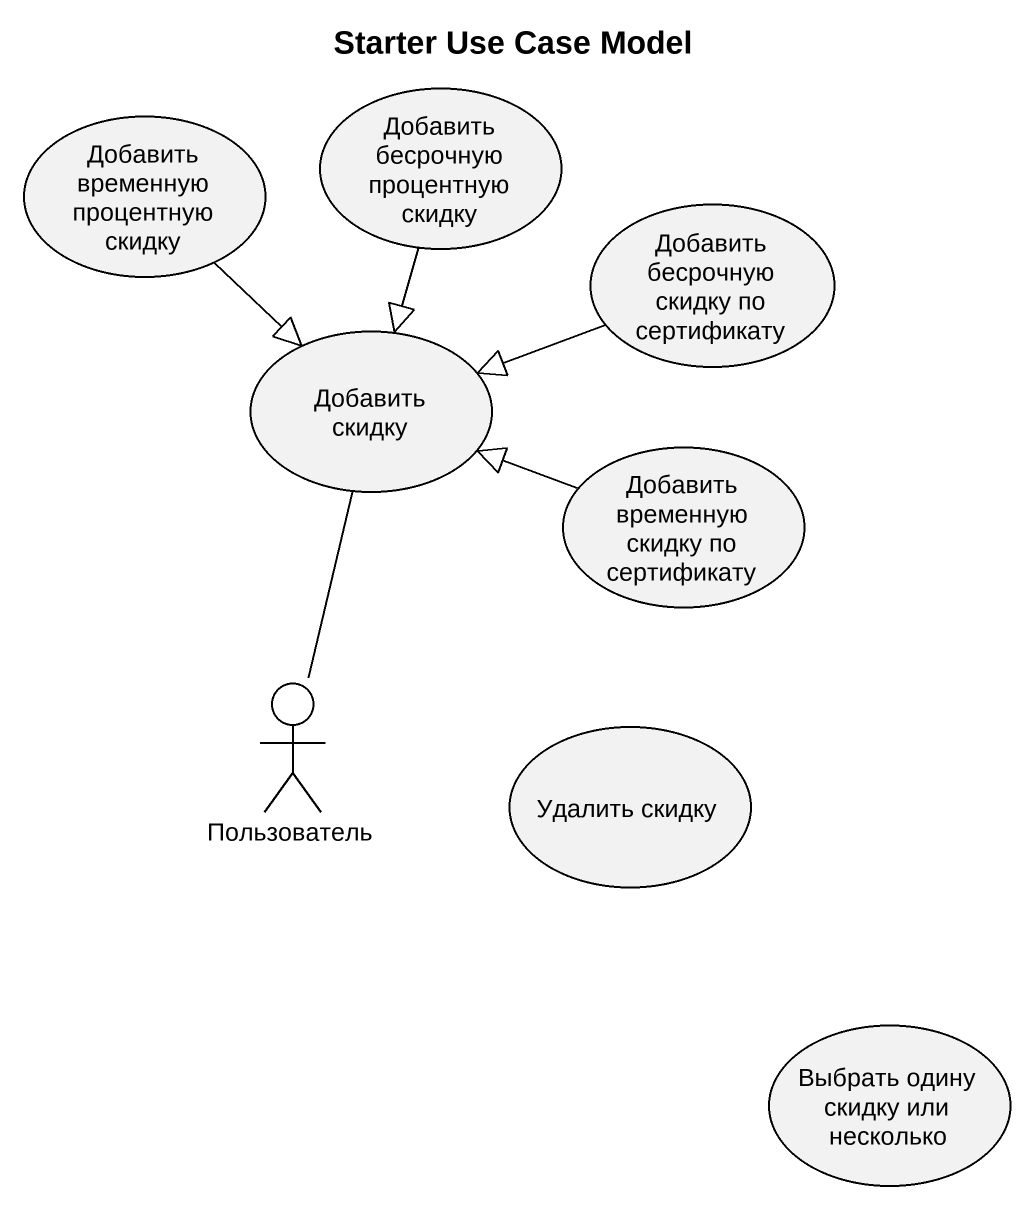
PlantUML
@startuml
title Starter Use Case Model
usecase "Добавить временную процентную скидку" as Добавить_временную
usecase "Добавить бесрочную процентную скидку" as Добавить_бесрочную
usecase "Добавить бесрочную скидку по сертификату" as Добавить_бесрочную_скидку
usecase "Добавить скидку" as Добавить_скидку
usecase "Добавить временную скидку по сертификату" as Добавить_временную_скидку
actor Пользователь
usecase "Удалить скидку" as Удалить_скидку
usecase "Выбрать одину скидку или несколько" as Выбрать_одину_скидку_или
Добавить_временную --|> Добавить_скидку
Добавить_бесрочную --|> Добавить_скидку
Добавить_бесрочную_скидку -left-|> Добавить_скидку
Добавить_временную_скидку -left-|> Добавить_скидку
Пользователь -up- Добавить_скидку
@enduml
